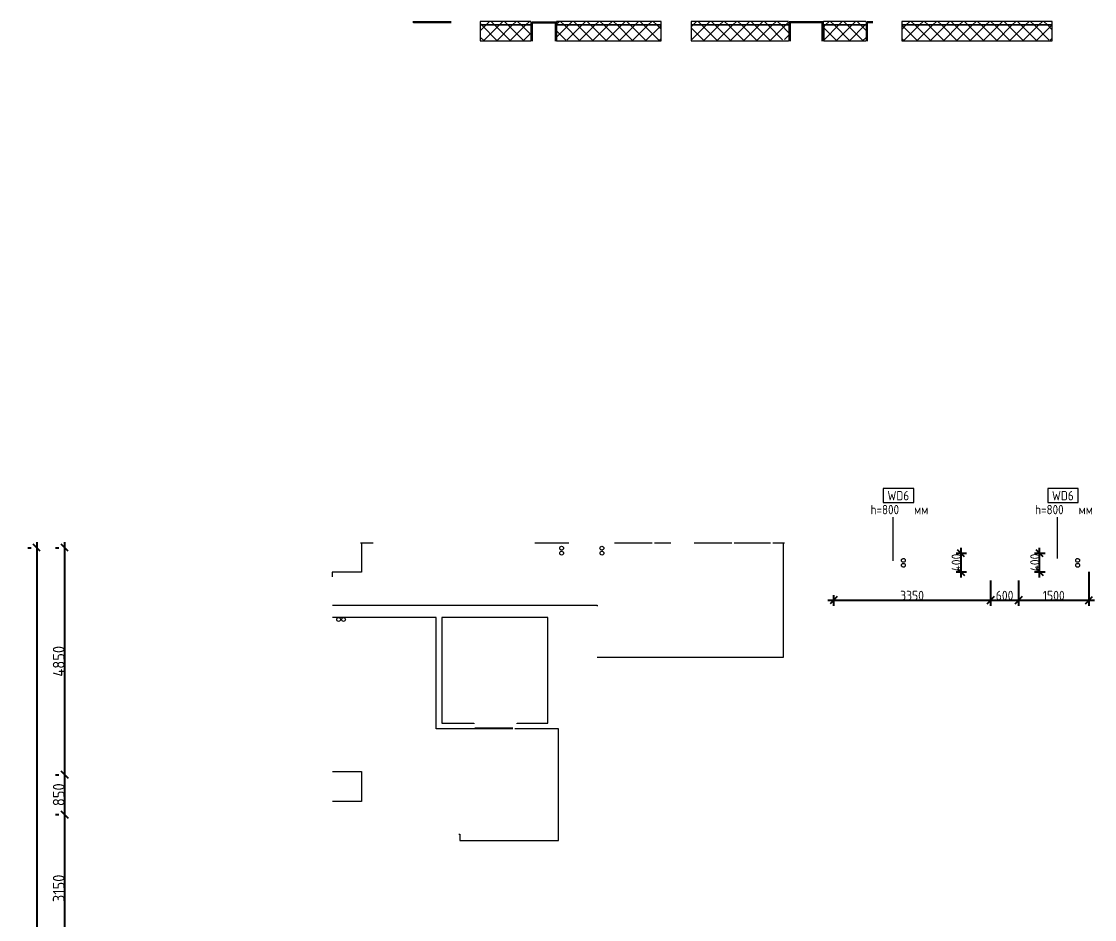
# Model space of a CAD drawing. Header units: millimetres. Extents: x -4029 to 232974, y -8553 to 104777.
# Drawn here: x 4490 to 27396, y 85598 to 104777 of the extents above; entities that cross this region are included whole.
import ezdxf

# ---------------------------------------------------------------- set-up
doc = ezdxf.new("R2010")
doc.units = ezdxf.units.MM
for name, color, linetype, lineweight in [('5.1) Перегародка WD6', 6, 'Continuous', 9), ('A-DETL', 7, 'Continuous', 9), ('A-WALL-IDEN', 7, 'Continuous', 9)]:
    doc.layers.add(name, color=color, linetype=linetype, lineweight=lineweight)
doc.layers.add('A-FLOR-1', color=7, linetype='Continuous', lineweight=9, true_color=0xaaaaaa)
doc.layers.add('A-WALL-3', color=7, linetype='Continuous', lineweight=9, true_color=0xff80c0)
doc.styles.add('GOST Common_1', font='', dxfattribs={"width": 0.9, "height": 200})
doc.styles.add('ISOCPEUR', font='isocpeur.ttf', dxfattribs={"width": 0.9, "height": 250})
doc.styles.add('ISOCPEUR_1', font='isocpeur.ttf', dxfattribs={"width": 0.9, "height": 200})
doc.styles.get('GOST Common_1').set_extended_font_data('GOST Common')
doc.dimstyles.new('ISO-2_0_0_9К_Средний_округл2_1', dxfattribs={"dimscale": 304.8, "dimtxt": 199.196235, "dimasz": 0.492126, "dimexe": 0.393701, "dimexo": 0, "dimgap": 0, "dimtad": 1, "dimdec": 0, "dimrnd": 10, "dimzin": 0, "dimdsep": 46, "dimtxsty": 'ISOCPEUR_1', "dimblk1": 'OBLIQUE', "dimblk2": 'OBLIQUE', "dimsah": 1, "dimcen": 0.09, "dimdle": 0.393701, "dimazin": 0, "dimtfac": 1, "dimtdec": 4, "dimtix": 1, "dimtmove": 0, "dimatfit": 3, "dimfxl": 1, "dimtvp": 1, "dimtolj": 1, "dimtzin": 0, "dimarcsym": 2})
doc.dimstyles.new('ISO-2_5_0_9К_БОЛЬШОЙ', dxfattribs={"dimscale": 304.8, "dimtxt": 248.995294, "dimasz": 0.492126, "dimexe": 0.393701, "dimexo": 0.984252, "dimgap": 0, "dimtad": 1, "dimdec": 0, "dimrnd": 10, "dimzin": 0, "dimdsep": 46, "dimtxsty": 'ISOCPEUR', "dimblk1": 'OBLIQUE', "dimblk2": 'OBLIQUE', "dimsah": 1, "dimcen": 0.09, "dimdle": 0.393701, "dimazin": 0, "dimtfac": 1, "dimtdec": 4, "dimtix": 1, "dimtmove": 0, "dimatfit": 3, "dimfxl": 1, "dimtvp": 1, "dimtolj": 1, "dimtzin": 0, "dimarcsym": 2})
doc.dimstyles.new('ISO-2_5_0_9К_БОЛЬШОЙ_1', dxfattribs={"dimscale": 304.8, "dimtxt": 248.995294, "dimasz": 0.492126, "dimexe": 0.393701, "dimexo": 0.984252, "dimgap": 0, "dimtad": 1, "dimdec": 0, "dimrnd": 10, "dimzin": 0, "dimdsep": 46, "dimtxsty": 'ISOCPEUR', "dimblk1": 'OBLIQUE', "dimblk2": 'OBLIQUE', "dimsah": 1, "dimcen": 0.09, "dimdle": 0.393701, "dimazin": 0, "dimtfac": 1, "dimtdec": 4, "dimtix": 1, "dimtmove": 2, "dimatfit": 3, "dimfxl": 1, "dimtvp": 1, "dimtolj": 1, "dimtzin": 0, "dimarcsym": 2})
pattern_1 = [(45, (0, 0), (-141.4214, 141.4214), []), (135, (0, 0), (-141.4214, -141.4214), [])]
pattern_2 = [(45, (1630.26, 0), (-141.4214, 141.4214), []), (135, (1630.26, 0), (-141.4214, -141.4214), [])]
pattern_3 = [(45, (-2720, 0), (-141.4214, 141.4214), []), (135, (-2720, 0), (-141.4214, -141.4214), [])]
pattern_4 = [(45, (-5550, 0), (-141.4214, 141.4214), []), (135, (-5550, 0), (-141.4214, -141.4214), [])]
pattern_5 = [(45, (-7219.15, 0), (-141.4214, 141.4214), []), (135, (-7219.15, 0), (-141.4214, -141.4214), [])]

# ---------------------------------------------------------------- blocks, each defined once
blk = doc.blocks.new('_Oblique')
at = {"color": 0, "linetype": 'ByBlock', "lineweight": -2}
blk.add_line((-0.5, -0.5), (0.5, 0.5), dxfattribs=at)
blk = doc.blocks.new('*D913')
at = {"layer": '5.1) Перегародка WD6', "color": 0, "lineweight": -2, "transparency": 16777216}
for p, q in [((5216, 93539), (5290, 93539)), ((5410, 93659), (5410, 88569)), ((5216, 88689), (5290, 88689))]:
    blk.add_line(p, q, dxfattribs=at)
at = {"layer": 'Defpoints', "color": 0, "transparency": 16777216}
for p in [(5516, 93539), (5410, 88689), (5516, 88689)]:
    blk.add_point(p, dxfattribs=at)
at = {"layer": '5.1) Перегародка WD6', "color": 0, "lineweight": -2, "transparency": 16777216, "xscale": 150, "yscale": 150, "zscale": 150}
for p, rotation in [((5410, 93539), 90), ((5410, 88689), 270)]:
    blk.add_blockref('_Oblique', p, dxfattribs=dict(at, rotation=rotation))
at = {"layer": '5.1) Перегародка WD6', "color": 0, "transparency": 16777216, "insert": (5285, 91114), "char_height": 250, "width": 787.21, "attachment_point": 5, "rotation": 90, "style": 'ISOCPEUR'}
blk.add_mtext('\\A1;4850', dxfattribs=at)
blk = doc.blocks.new('*D914')
at = {"layer": '5.1) Перегародка WD6', "color": 0, "lineweight": -2, "transparency": 16777216}
for p, q in [((5216, 88689), (5290, 88689)), ((5410, 88809), (5410, 87719)), ((5216, 87839), (5290, 87839))]:
    blk.add_line(p, q, dxfattribs=at)
at = {"layer": 'Defpoints', "color": 0, "transparency": 16777216}
for p in [(5516, 88689), (5410, 87839), (5516, 87839)]:
    blk.add_point(p, dxfattribs=at)
at = {"layer": '5.1) Перегародка WD6', "color": 0, "lineweight": -2, "transparency": 16777216, "xscale": 150, "yscale": 150, "zscale": 150}
for p, rotation in [((5410, 88689), 90), ((5410, 87839), 270)]:
    blk.add_blockref('_Oblique', p, dxfattribs=dict(at, rotation=rotation))
at = {"layer": '5.1) Перегародка WD6', "color": 0, "transparency": 16777216, "insert": (5285, 88264), "char_height": 250, "width": 568.86, "attachment_point": 5, "rotation": 90, "style": 'ISOCPEUR'}
blk.add_mtext('\\A1;850', dxfattribs=at)
blk = doc.blocks.new('*D915')
at = {"layer": '5.1) Перегародка WD6', "color": 0, "lineweight": -2, "transparency": 16777216}
for p, q in [((5410, 87959), (5410, 84569)), ((5216, 87839), (5290, 87839)), ((5216, 84689), (5290, 84689))]:
    blk.add_line(p, q, dxfattribs=at)
at = {"layer": 'Defpoints', "color": 0, "transparency": 16777216}
for p in [(5516, 87839), (5410, 84689), (5516, 84689)]:
    blk.add_point(p, dxfattribs=at)
at = {"layer": '5.1) Перегародка WD6', "color": 0, "lineweight": -2, "transparency": 16777216, "xscale": 150, "yscale": 150, "zscale": 150}
for p, rotation in [((5410, 87839), 90), ((5410, 84689), 270)]:
    blk.add_blockref('_Oblique', p, dxfattribs=dict(at, rotation=rotation))
at = {"layer": '5.1) Перегародка WD6', "color": 0, "transparency": 16777216, "insert": (5285, 86264), "char_height": 250, "width": 706.76, "attachment_point": 5, "rotation": 90, "style": 'ISOCPEUR'}
blk.add_mtext('\\A1;3150', dxfattribs=at)
blk = doc.blocks.new('*D925')
at = {"layer": '5.1) Перегародка WD6', "color": 0, "lineweight": -2, "transparency": 16777216}
for p, q in [((4623, 93539), (4697, 93539)), ((4817, 93659), (4817, 80956)), ((4817, 66419), (4817, 80214)), ((4623, 66539), (4697, 66539))]:
    blk.add_line(p, q, dxfattribs=at)
at = {"layer": 'Defpoints', "color": 0, "transparency": 16777216}
for p in [(4923, 93539), (4817, 66539), (4923, 66539)]:
    blk.add_point(p, dxfattribs=at)
at = {"layer": '5.1) Перегародка WD6', "color": 0, "lineweight": -2, "transparency": 16777216, "xscale": 150, "yscale": 150, "zscale": 150}
for p, rotation in [((4817, 93539), 90), ((4817, 66539), 270)]:
    blk.add_blockref('_Oblique', p, dxfattribs=dict(at, rotation=rotation))
at = {"layer": '5.1) Перегародка WD6', "color": 0, "transparency": 16777216, "insert": (4490, 80111), "char_height": 250, "width": 948.1, "attachment_point": 1, "rotation": 90, "line_spacing_factor": 1.149209, "style": 'ISOCPEUR'}
blk.add_mtext('\\A1;27000', dxfattribs=at)
blk = doc.blocks.new('*D894')
at = {"layer": '5.1) Перегародка WD6', "color": 0, "lineweight": -2, "transparency": 16777216}
for p, q in [((25176, 92839), (25176, 92299)), ((21706, 92419), (25296, 92419)), ((21826, 92525), (21826, 92299))]:
    blk.add_line(p, q, dxfattribs=at)
at = {"layer": 'Defpoints', "color": 0, "transparency": 16777216}
for p in [(25176, 92839), (21826, 92525), (25176, 92419)]:
    blk.add_point(p, dxfattribs=at)
at = {"layer": '5.1) Перегародка WD6', "color": 0, "lineweight": -2, "transparency": 16777216, "xscale": 150, "yscale": 150, "zscale": 150, "rotation": 180}
blk.add_blockref('_Oblique', (21826, 92419), dxfattribs=at)
at = {"layer": '5.1) Перегародка WD6', "color": 0, "lineweight": -2, "transparency": 16777216, "xscale": 150, "yscale": 150, "zscale": 150}
blk.add_blockref('_Oblique', (25176, 92419), dxfattribs=at)
at = {"layer": '5.1) Перегародка WD6', "color": 0, "transparency": 16777216, "insert": (23501, 92519), "char_height": 200, "width": 606.78, "attachment_point": 5, "style": 'ISOCPEUR_1'}
blk.add_mtext('\\A1;3350', dxfattribs=at)
blk = doc.blocks.new('*D895')
at = {"layer": '5.1) Перегародка WD6', "color": 0, "lineweight": -2, "transparency": 16777216}
for p, q in [((25176, 92839), (25176, 92299)), ((25776, 92839), (25776, 92299)), ((25056, 92419), (25896, 92419))]:
    blk.add_line(p, q, dxfattribs=at)
at = {"layer": 'Defpoints', "color": 0, "transparency": 16777216}
for p in [(25176, 92839), (25776, 92839), (25776, 92419)]:
    blk.add_point(p, dxfattribs=at)
at = {"layer": '5.1) Перегародка WD6', "color": 0, "lineweight": -2, "transparency": 16777216, "xscale": 150, "yscale": 150, "zscale": 150, "rotation": 180}
blk.add_blockref('_Oblique', (25176, 92419), dxfattribs=at)
at = {"layer": '5.1) Перегародка WD6', "color": 0, "lineweight": -2, "transparency": 16777216, "xscale": 150, "yscale": 150, "zscale": 150}
blk.add_blockref('_Oblique', (25776, 92419), dxfattribs=at)
at = {"layer": '5.1) Перегародка WD6', "color": 0, "transparency": 16777216, "insert": (25476, 92519), "char_height": 200, "width": 455.09, "attachment_point": 5, "style": 'ISOCPEUR_1'}
blk.add_mtext('\\A1;600', dxfattribs=at)
blk = doc.blocks.new('*D896')
at = {"layer": '5.1) Перегародка WD6', "color": 0, "lineweight": -2, "transparency": 16777216}
for p, q in [((27276, 93024), (27276, 92299)), ((25776, 92839), (25776, 92299)), ((25656, 92419), (27396, 92419))]:
    blk.add_line(p, q, dxfattribs=at)
at = {"layer": 'Defpoints', "color": 0, "transparency": 16777216}
for p in [(27276, 93024), (25776, 92839), (27276, 92419)]:
    blk.add_point(p, dxfattribs=at)
at = {"layer": '5.1) Перегародка WD6', "color": 0, "lineweight": -2, "transparency": 16777216, "xscale": 150, "yscale": 150, "zscale": 150, "rotation": 180}
blk.add_blockref('_Oblique', (25776, 92419), dxfattribs=at)
at = {"layer": '5.1) Перегародка WD6', "color": 0, "lineweight": -2, "transparency": 16777216, "xscale": 150, "yscale": 150, "zscale": 150}
blk.add_blockref('_Oblique', (27276, 92419), dxfattribs=at)
at = {"layer": '5.1) Перегародка WD6', "color": 0, "transparency": 16777216, "insert": (26526, 92519), "char_height": 200, "width": 565.41, "attachment_point": 5, "style": 'ISOCPEUR_1'}
blk.add_mtext('\\A1;1500', dxfattribs=at)
blk = doc.blocks.new('*D897')
at = {"layer": '5.1) Перегародка WD6', "color": 0, "lineweight": -2, "transparency": 16777216}
for p, q in [((26223, 92904), (26223, 93539)), ((26117, 93419), (26343, 93419)), ((26117, 93024), (26343, 93024))]:
    blk.add_line(p, q, dxfattribs=at)
at = {"layer": 'Defpoints', "color": 0, "transparency": 16777216}
for p in [(26117, 93419), (26223, 93419), (26117, 93024)]:
    blk.add_point(p, dxfattribs=at)
at = {"layer": '5.1) Перегародка WD6', "color": 0, "lineweight": -2, "transparency": 16777216, "xscale": 150, "yscale": 150, "zscale": 150}
for p, rotation in [((26223, 93419), 90), ((26223, 93024), 270)]:
    blk.add_blockref('_Oblique', p, dxfattribs=dict(at, rotation=rotation))
at = {"layer": '5.1) Перегародка WD6', "color": 0, "transparency": 16777216, "insert": (26123, 93222), "char_height": 200, "width": 478.07, "attachment_point": 5, "rotation": 90, "style": 'ISOCPEUR_1'}
blk.add_mtext('\\A1;400', dxfattribs=at)
blk = doc.blocks.new('*D898')
at = {"layer": '5.1) Перегародка WD6', "color": 0, "lineweight": -2, "transparency": 16777216}
for p, q in [((24546, 92903), (24546, 93539)), ((24440, 93419), (24666, 93419)), ((24440, 93023), (24666, 93023))]:
    blk.add_line(p, q, dxfattribs=at)
at = {"layer": 'Defpoints', "color": 0, "transparency": 16777216}
for p in [(24440, 93419), (24546, 93419), (24440, 93023)]:
    blk.add_point(p, dxfattribs=at)
at = {"layer": '5.1) Перегародка WD6', "color": 0, "lineweight": -2, "transparency": 16777216, "xscale": 150, "yscale": 150, "zscale": 150}
for p, rotation in [((24546, 93419), 90), ((24546, 93023), 270)]:
    blk.add_blockref('_Oblique', p, dxfattribs=dict(at, rotation=rotation))
at = {"layer": '5.1) Перегародка WD6', "color": 0, "transparency": 16777216, "insert": (24446, 93221), "char_height": 200, "width": 478.07, "attachment_point": 5, "rotation": 90, "style": 'ISOCPEUR_1'}
blk.add_mtext('\\A1;400', dxfattribs=at)
blk = doc.blocks.new('М_стена2 - Типоразмер-30678229-План монтажа стен и перегородок 1 этажа в осях 1-12')
at = {"layer": 'A-WALL-IDEN'}
for p, q in [((3.26, 1.52), (-3.27, 1.52)), ((-3.27, 1.52), (-3.27, -1.48)), ((3.26, -1.48), (3.26, 1.52)), ((-3.27, -1.48), (3.26, -1.48))]:
    blk.add_line(p, q, dxfattribs=at)
blk = doc.blocks.new('Зашивка приборов отопления18 - Зашивка приборов отопления-33281779-План монтажа стен и перегородок 1 этажа в осях 1-12')
at = {"layer": 'A-WALL-3'}
h = blk.add_hatch(dxfattribs=at)
h.set_pattern_fill('FP_104', color=256, style=0, pattern_type=2)
h.set_pattern_definition(pattern_1)
h.paths.add_polyline_path([(12098, 445), (12140, 445), (12140, 520), (9910, 520), (9910, 445), (11695, 445)])
h = blk.add_hatch(dxfattribs=at)
h.set_pattern_fill('FP_104', color=256, style=0, pattern_type=2)
h.set_pattern_definition(pattern_1)
h.paths.add_polyline_path([(10285, 105), (12140, 105), (12140, 445), (9910, 445), (9910, 137), (9930, 140), (10181, 115)])
for p, q in [((12140, 520), (9910, 520)), ((12140, 445), (12140, 520)), ((12140, 445), (9910, 445)), ((9910, 445), (12140, 445)), ((12140, 105), (12140, 445)), ((9910, 105), (12140, 105))]:
    blk.add_line(p, q, dxfattribs=at)
blk = doc.blocks.new('Зашивка приборов отопления16 - Зашивка приборов отопления-33282046-План монтажа стен и перегородок 1 этажа в осях 1-12')
at = {"layer": 'A-WALL-3'}
h = blk.add_hatch(dxfattribs=at)
h.set_pattern_fill('FP_108', color=256, style=0, pattern_type=2)
h.set_pattern_definition(pattern_2)
h.paths.add_polyline_path([(9910, 445), (10990, 445), (10990, 520), (9910, 520)])
h = blk.add_hatch(dxfattribs=at)
h.set_pattern_fill('FP_108', color=256, style=0, pattern_type=2)
h.set_pattern_definition(pattern_2)
h.paths.add_polyline_path([(9910, 105), (10990, 105), (10990, 445), (9910, 445), (9910, 120)])
for p, q in [((10990, 520), (9910, 520)), ((9910, 520), (9910, 445)), ((10990, 445), (9910, 445)), ((9910, 445), (9910, 105)), ((9910, 445), (10990, 445)), ((9910, 105), (10990, 105))]:
    blk.add_line(p, q, dxfattribs=at)
blk = doc.blocks.new('Зашивка приборов отопления19 - Зашивка приборов отопления-33282289-План монтажа стен и перегородок 1 этажа в осях 1-12')
at = {"layer": 'A-WALL-3'}
h = blk.add_hatch(dxfattribs=at)
h.set_pattern_fill('FP_110', color=256, style=0, pattern_type=2)
h.set_pattern_definition(pattern_3)
h.paths.add_polyline_path([(10059, 445), (12140, 445), (12140, 520), (10059, 520), (10059, 500)])
h = blk.add_hatch(dxfattribs=at)
h.set_pattern_fill('FP_110', color=256, style=0, pattern_type=2)
h.set_pattern_definition(pattern_3)
h.paths.add_polyline_path([(11665, 105), (11789, 105), (12120, 140), (12140, 138), (12140, 445), (10061, 445), (10061, 105), (10992, 105)])
for p, q in [((12140, 520), (10059, 520)), ((10059, 520), (10059, 445)), ((10059, 445), (12140, 445)), ((12140, 445), (10061, 445)), ((10061, 445), (10061, 105)), ((10061, 105), (12140, 105))]:
    blk.add_line(p, q, dxfattribs=at)
blk = doc.blocks.new('Зашивка приборов отопления20 - Зашивка приборов отопления-33282357-План монтажа стен и перегородок 1 этажа в осях 1-12')
at = {"layer": 'A-WALL-3'}
h = blk.add_hatch(dxfattribs=at)
h.set_pattern_fill('FP_111', color=256, style=0, pattern_type=2)
h.set_pattern_definition(pattern_4)
h.paths.add_polyline_path([(10060, 445), (10960, 445), (10960, 520), (10060, 520), (10060, 495)])
h = blk.add_hatch(dxfattribs=at)
h.set_pattern_fill('FP_111', color=256, style=0, pattern_type=2)
h.set_pattern_definition(pattern_4)
h.paths.add_polyline_path([(10517, 105), (10960, 105), (10960, 445), (10061, 445), (10061, 140), (10227, 105)])
for p, q in [((10960, 520), (10060, 520)), ((10060, 445), (10960, 445)), ((10960, 445), (10061, 445)), ((10061, 445), (10061, 105)), ((10061, 105), (10960, 105))]:
    blk.add_line(p, q, dxfattribs=at)
blk = doc.blocks.new('Зашивка приборов отопления21 - Зашивка приборов отопления-33282451-План монтажа стен и перегородок 1 этажа в осях 1-12')
at = {"layer": 'A-WALL-3'}
h = blk.add_hatch(dxfattribs=at)
h.set_pattern_fill('FP_112', color=256, style=0, pattern_type=2)
h.set_pattern_definition(pattern_5)
h.paths.add_polyline_path([(11202, 445), (13271, 445), (13271, 520), (10060, 520), (10061, 445), (10634, 445)])
h = blk.add_hatch(dxfattribs=at)
h.set_pattern_fill('FP_112', color=256, style=0, pattern_type=2)
h.set_pattern_definition(pattern_5)
h.paths.add_polyline_path([(12043, 105), (12942, 105), (13271, 126), (13271, 445), (10061, 445), (10061, 105), (11874, 105)])
for p, q in [((13271, 520), (10060, 520)), ((10060, 520), (10060, 445)), ((13271, 445), (13271, 520)), ((10060, 445), (13271, 445)), ((13271, 445), (10061, 445)), ((10061, 445), (10061, 105)), ((13271, 105), (13271, 445)), ((10061, 105), (13271, 105))]:
    blk.add_line(p, q, dxfattribs=at)

msp = doc.modelspace()

# ---------------------------------------------------------------- linework, layer by layer
for p, q in [((13663.4172, 104764.9857), (12845.9172, 104764.9857)), ((13663.4172, 104752.4857), (12858.4172, 104752.4857)), ((15375.6606, 104764.9857), (15900.9172, 104764.9857)), ((15375.6606, 104357.4857), (15375.6606, 104764.9857)), ((15388.1606, 104752.4857), (15888.4172, 104752.4857)), ((15388.1606, 104357.4857), (15388.1606, 104752.4857)), ((15888.4172, 104752.4857), (15888.4172, 104357.4857)), ((15900.9172, 104764.9857), (15900.9172, 104357.4857)), ((20875.9172, 104764.9857), (20875.9172, 104357.4857)), ((21600.9172, 104764.9857), (20875.9172, 104764.9857)), ((20888.4172, 104752.4857), (20888.4172, 104357.4857)), ((21588.4172, 104752.4857), (20888.4172, 104752.4857)), ((21588.4172, 104357.4857), (21588.4172, 104752.4857)), ((21600.9172, 104357.4857), (21600.9172, 104764.9857)), ((22525.9172, 104764.9857), (22525.9172, 104357.4857)), ((22663.4172, 104764.9857), (22525.9172, 104764.9857)), ((22538.4172, 104752.4857), (22538.4172, 104357.4857)), ((22663.4172, 104752.4857), (22538.4172, 104752.4857))]:
    msp.add_line(p, q)
at = {"layer": '5.1) Перегародка WD6', "color": 18, "true_color": 0x000000}
for p, q in [((23094.6271, 93260.2359), (23094.6271, 94193.1979)), ((26606.9545, 93309.0183), (26606.9545, 94193.1979))]:
    msp.add_line(p, q, dxfattribs=at)
at = {"layer": 'A-DETL'}
for centre in [(16020.5229, 93528.0202), (16020.7877, 93424.1931), (16880.5229, 93528.0202), (16880.7877, 93424.1931), (23315.2654, 93267.85), (27035.2654, 93267.85), (23315.5302, 93164.0229), (27035.5302, 93164.0229), (11260.5255, 92006.5893), (11364.3524, 92006.9145)]:
    msp.add_circle(centre, 41, dxfattribs=at)
at = {"layer": 'A-FLOR-1'}
for p, q in [((12000.6256, 93639.0977), (11725.6256, 93639.0977)), ((11745.6256, 93639.0977), (11745.6256, 93019.0977)), ((16175.6256, 93639.0977), (15450.6256, 93639.0977)), ((17950.6256, 93639.0977), (17150.6256, 93639.0977)), ((18350.6256, 93639.0977), (18000.6256, 93639.0977)), ((19650.8821, 93639.0977), (18850.8821, 93639.0977)), ((20475.8821, 93639.0977), (19700.8821, 93639.0977)), ((20775.6256, 93639.0977), (20525.8821, 93639.0977)), ((20755.6256, 91199.0976), (20755.6256, 93639.0977)), ((11745.6256, 93019.0977), (11125.6256, 93019.0977)), ((11125.6256, 93019.0977), (11125.6256, 92914.1451)), ((11126.746, 92309.0977), (16775.6256, 92309.0977)), ((16775.6256, 92309.0977), (16775.6256, 92289.0977)), ((13345.6256, 92049.0977), (11126.746, 92049.0977)), ((13345.6256, 89669.0977), (13345.6256, 92049.0977)), ((15725.6256, 92049.0977), (13465.6256, 92049.0977)), ((13465.6256, 92049.0977), (13465.6256, 89789.0977)), ((15725.6256, 89789.0977), (15725.6256, 92049.0977)), ((16775.6256, 91199.0976), (20755.6256, 91199.0976)), ((14980.6256, 89669.0977), (13345.6256, 89669.0977)), ((13465.6256, 89789.0977), (14145.6256, 89789.0977)), ((14145.6256, 89789.0977), (14145.6256, 89777.0977)), ((14170.6256, 89689.0977), (14980.6256, 89689.0977)), ((15955.6256, 89669.0977), (15020.6256, 89669.0977)), ((15070.6256, 89777.0977), (15070.6256, 89789.0977)), ((15070.6256, 89789.0977), (15725.6256, 89789.0977)), ((15955.6256, 87289.0977), (15955.6256, 89669.0977)), ((11126.746, 88759.0977), (11745.6256, 88759.0977)), ((11745.6256, 88759.0977), (11745.6256, 88119.0977)), ((11745.6256, 88119.0977), (11126.746, 88119.0977)), ((13825.6258, 87421.0977), (13845.6257, 87421.0977)), ((13845.6257, 87421.0977), (13845.6257, 87289.0977)), ((13845.6257, 87289.0977), (15955.6256, 87289.0977))]:
    msp.add_line(p, q, dxfattribs=at)

# ---------------------------------------------------------------- block references
at = {"layer": '5.1) Перегародка WD6'}
for name, p in [('Зашивка приборов отопления18 - Зашивка приборов отопления-33281779-План монтажа стен и перегородок 1 этажа в осях 1-12', (6003.4172, 104257.4857)), ('Зашивка приборов отопления21 - Зашивка приборов отопления-33282451-План монтажа стен и перегородок 1 этажа в осях 1-12', (13222.5649, 104257.4857))]:
    msp.add_blockref(name, p, dxfattribs=at)
at = {"layer": '5.1) Перегародка WD6', "color": 18, "true_color": 0x000000, "xscale": 99.99999999999993, "yscale": 99.99999999999993, "zscale": 99.99999999999993}
for p in [(23211.2351, 94651.6454), (26723.5625, 94651.6454)]:
    msp.add_blockref('М_стена2 - Типоразмер-30678229-План монтажа стен и перегородок 1 этажа в осях 1-12', p, dxfattribs=at)
at = {"layer": 'A-WALL-3'}
for name, p in [('Зашивка приборов отопления16 - Зашивка приборов отопления-33282046-План монтажа стен и перегородок 1 этажа в осях 1-12', (4373.1606, 104257.4857)), ('Зашивка приборов отопления19 - Зашивка приборов отопления-33282289-План монтажа стен и перегородок 1 этажа в осях 1-12', (8723.4172, 104257.4857)), ('Зашивка приборов отопления20 - Зашивка приборов отопления-33282357-План монтажа стен и перегородок 1 этажа в осях 1-12', (11553.4172, 104257.4857))]:
    msp.add_blockref(name, p, dxfattribs=at)

# ---------------------------------------------------------------- texts
at = {"layer": '5.1) Перегародка WD6', "color": 18, "true_color": 0x000000, "char_height": 200, "attachment_point": 1, "style": 'GOST Common_1'}
for s, insert, width in [('WD6', (22974.7455, 94749.6724), 584.430187), ('WD6', (26487.073, 94749.6724), 584.430187), ('h=800', (22615.3771, 94452.7708), 793.670625), ('мм', (23544.165, 94452.7708), 360.759375), ('h=800', (26127.7045, 94452.7708), 793.670625), ('мм', (27056.4924, 94452.7708), 360.759375)]:
    msp.add_mtext(s, dxfattribs=dict(at, insert=insert, width=width))

# ---------------------------------------------------------------- dimensions: what is measured, and where the dimension line sits
at = {"layer": '5.1) Перегародка WD6', "color": 18, "true_color": 0x000000}
dim = msp.add_linear_dim(base=(4816.682, 66539.0977), p1=(4922.748, 93539.0975), p2=(4922.748, 66539.0977), angle=90, dimstyle='ISO-2_5_0_9К_БОЛЬШОЙ_1', override={"dimpost": '<>', "dimfxl": 26999.999823}, dxfattribs=at)
dim.commit()
dim.dimension.update_dxf_attribs({"geometry": '*D925', "text_midpoint": (4656.7347, 80585.132), "dimtype": 160, "text_rotation": 90})
for base, p1, p2, dimstyle, override, picture, middle in [((5409.5825, 88689.0977), (5515.6486, 93539.0975), (5515.6486, 88689.0977), 'ISO-2_5_0_9К_БОЛЬШОЙ', {"dimpost": '<>', "dimfxl": 4849.999753}, '*D913', (5284.5825, 91114.0976)), ((24545.9013, 93419.0976), (24439.8352, 93023.0976), (24439.8352, 93419.0976), 'ISO-2_0_0_9К_Средний_округл2_1', {"dimpost": '<>', "dimfxl": 396}, '*D898', (24445.9013, 93221.0976)), ((26222.7937, 93419.0976), (26116.7277, 93024.0976), (26116.7277, 93419.0976), 'ISO-2_0_0_9К_Средний_округл2_1', {"dimpost": '<>', "dimfxl": 395}, '*D897', (26122.7937, 93221.5976)), ((5409.5825, 87839.0977), (5515.6486, 88689.0977), (5515.6486, 87839.0977), 'ISO-2_5_0_9К_БОЛЬШОЙ', {"dimpost": '<>', "dimfxl": 850}, '*D914', (5284.5825, 88264.0977)), ((5409.5825, 84689.0977), (5515.6486, 87839.0977), (5515.6486, 84689.0977), 'ISO-2_5_0_9К_БОЛЬШОЙ', {"dimpost": '<>', "dimfxl": 3150}, '*D915', (5284.5825, 86264.0977))]:
    dim = msp.add_linear_dim(base=base, p1=p1, p2=p2, angle=90, dimstyle=dimstyle, override=override, dxfattribs=at)
    dim.commit()
    dim.dimension.update_dxf_attribs({"geometry": picture, "text_midpoint": middle})
for base, p1, p2, override, picture, middle in [((27276.0607, 92418.7408), (25775.8822, 92839.0977), (27276.0607, 93024.0976), {"dimpost": '<>', "dimfxl": 1511.542399}, '*D896', (26525.9715, 92518.7408)), ((25175.8822, 92418.7408), (21825.6256, 92524.8068), (25175.8822, 92839.0977), {"dimpost": '<>', "dimfxl": 3364.966276}, '*D894', (23500.7539, 92518.7408)), ((25775.8822, 92418.7408), (25175.8822, 92839.0977), (25775.8822, 92839.0977), {"dimpost": '<>', "dimfxl": 600}, '*D895', (25475.8822, 92518.7408))]:
    dim = msp.add_linear_dim(base=base, p1=p1, p2=p2, dimstyle='ISO-2_0_0_9К_Средний_округл2_1', override=override, dxfattribs=at)
    dim.commit()
    dim.dimension.update_dxf_attribs({"geometry": picture, "text_midpoint": middle})

doc.saveas('drawing.dxf')
